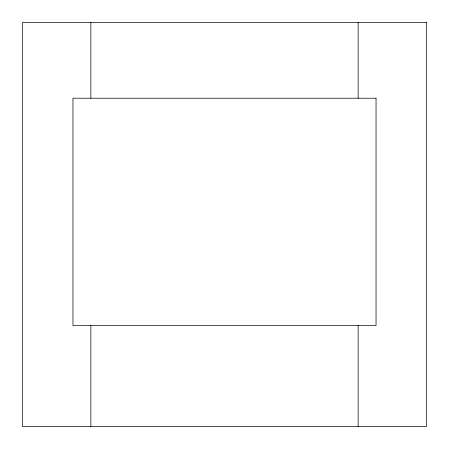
<?xml version="1.0" encoding="UTF-8"?>
<svg xmlns="http://www.w3.org/2000/svg" width="449" height="449" viewBox="0 0 449 449"><rect width="100%" height="100%" fill="white"/><g stroke="black" fill="none" stroke-linecap="round" stroke-linejoin="round"><path stroke-width="0.67" d="M358.145 22.45L358.145 98.219M358.145 325.525L358.145 426.55M90.855 22.45L90.855 98.219M90.855 325.525L90.855 426.55M426.539 22.45L22.461 22.45L22.461 426.55L426.539 426.55L426.539 22.45M376.038 98.219L72.963 98.219L72.963 325.525L376.038 325.525L376.038 98.219"/></g></svg>
